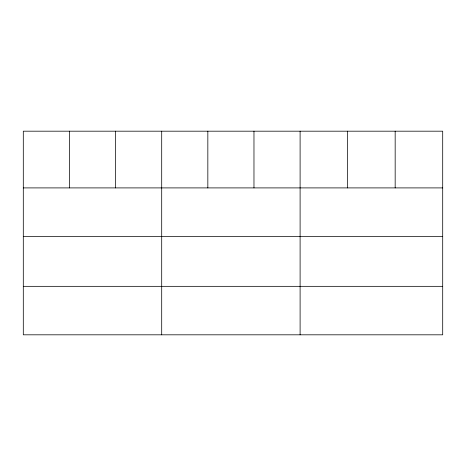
<?xml version="1.0" encoding="UTF-8"?>
<svg xmlns="http://www.w3.org/2000/svg" width="466" height="466" viewBox="0 0 466 466"><rect width="100%" height="100%" fill="white"/><g stroke="black" fill="none" stroke-linecap="round" stroke-linejoin="round"><path stroke-width="0.7" d="M442.7 236.384L442.7 131.185L23.3 131.185L23.3 334.815L442.7 334.815L442.7 236.384L23.3 236.384M23.3 187.903L442.7 187.903M23.3 286.334L442.7 286.334M395.168 131.185L395.168 187.903M347.636 131.185L347.636 187.903M300.104 131.185L300.104 334.815M253.97 131.185L253.97 187.903M207.836 131.185L207.836 187.903M161.702 131.185L161.702 334.815M115.568 131.185L115.568 187.903M69.434 131.185L69.434 187.903"/></g></svg>
